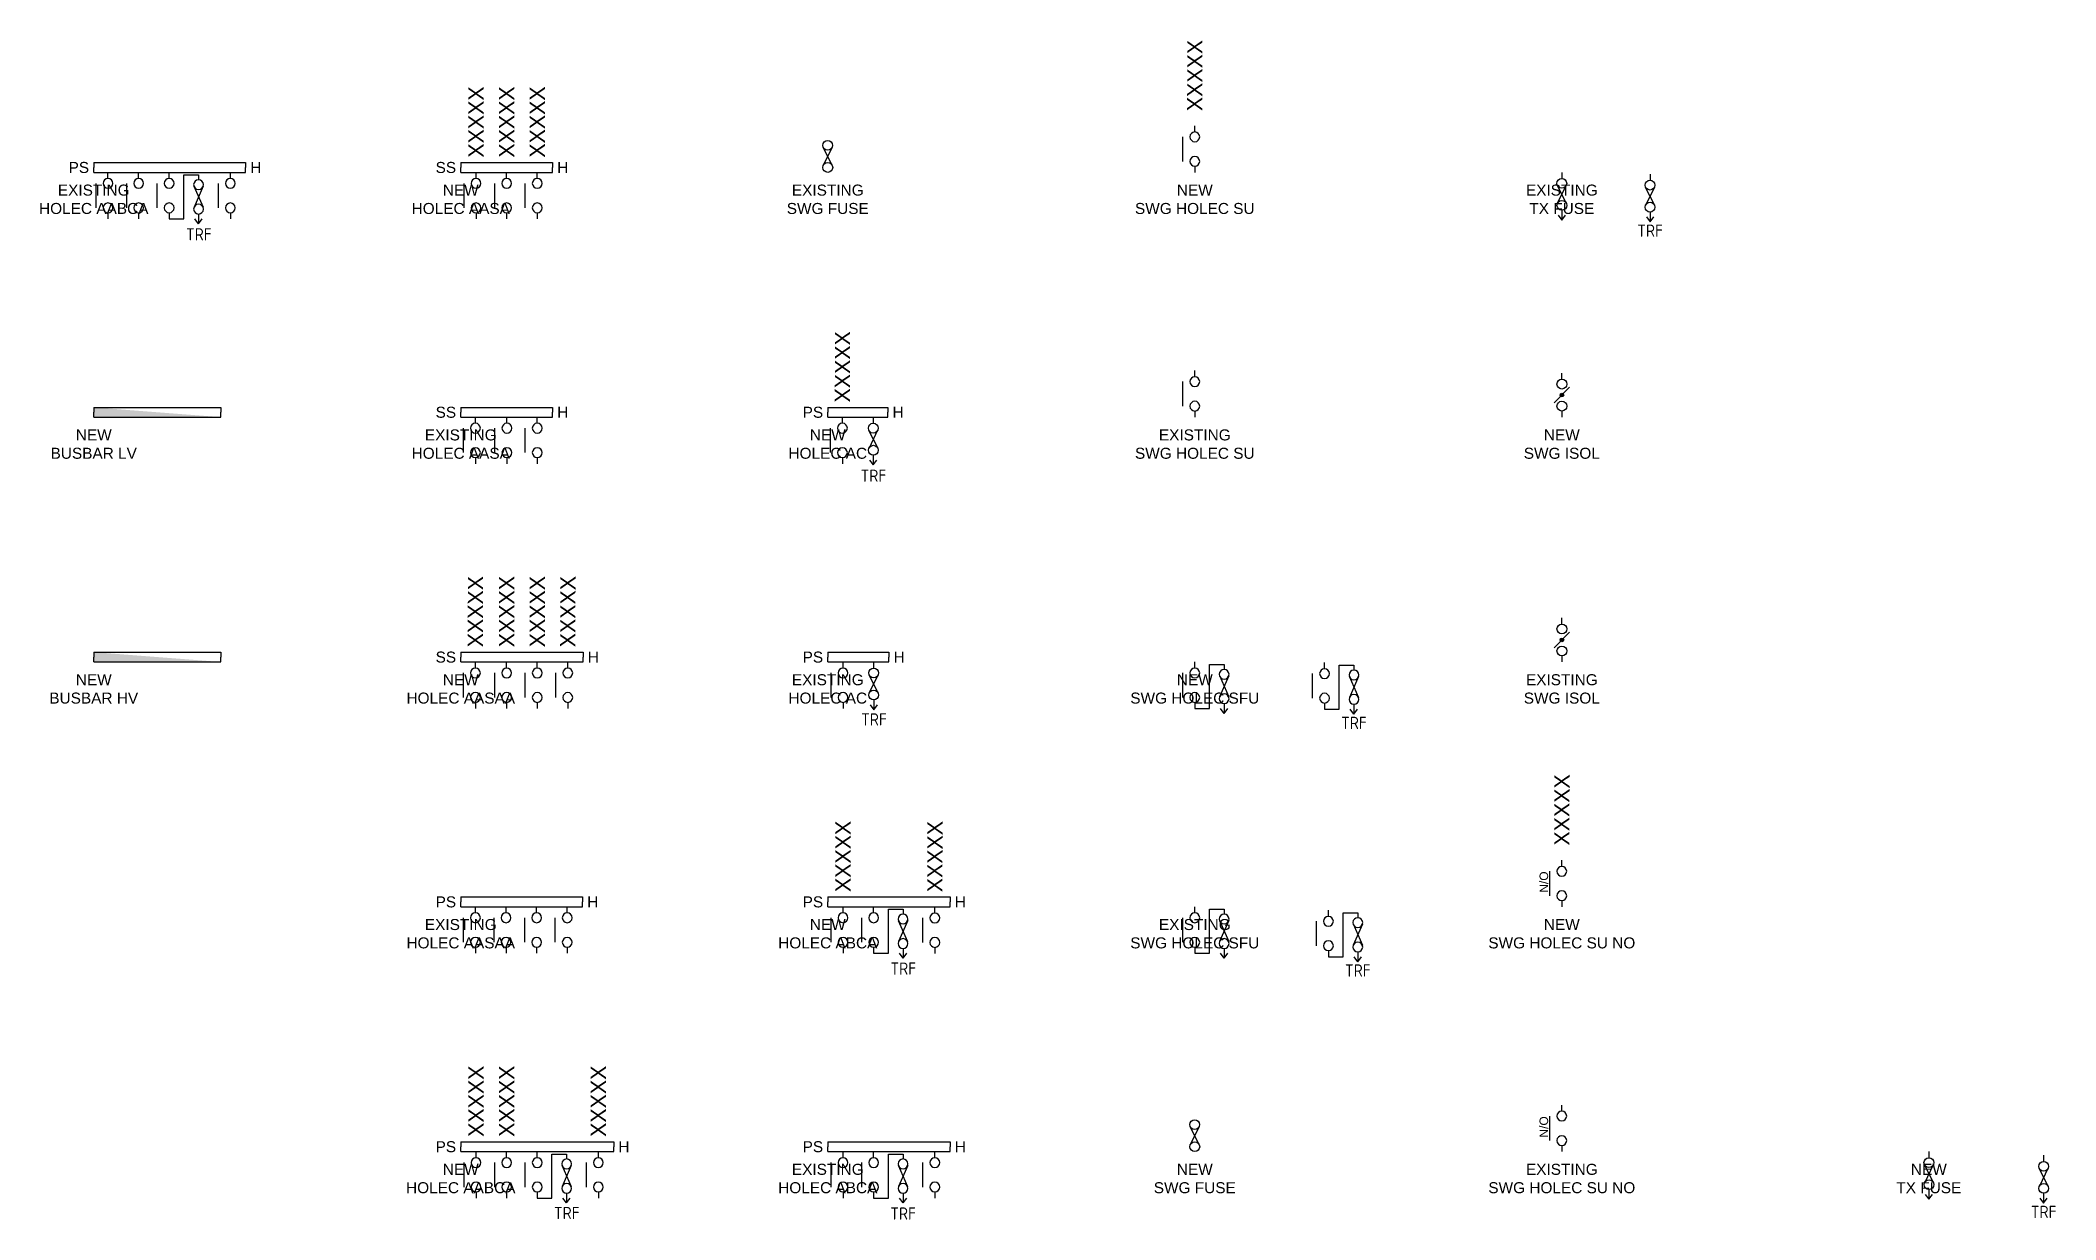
# Model space of a CAD drawing. Header units: metres. Extents: x -9 to 321, y -11 to 182.
import ezdxf
from ezdxf.enums import TextEntityAlignment as Align

# ---------------------------------------------------------------- set-up
doc = ezdxf.new("R2010")
doc.units = ezdxf.units.M
doc.layers.get('0').update_dxf_attribs({"color": 6})
for name, color, linetype in [('Equip_HV_EXT', 7, 'Continuous'), ('Equip_HV_NEW', 2, 'Continuous'), ('Sub_HV_EXT', 7, 'Continuous'), ('Sub_HV_NEW', 2, 'Continuous')]:
    doc.layers.add(name, color=color, linetype=linetype)
doc.styles.add('ARIAL', font='ARIAL.TTF', dxfattribs={"height": 2})
doc.styles.add('iecARIAL', font='ARIAL.TTF', dxfattribs={"height": 2})
doc.styles.add('IESYMBOL1', font='isocp.shx')
doc.styles.get("Standard").update_dxf_attribs({"font": 'ARIAL.TTF'})
doc.styles.add('SWITCH_LABEL', font='ARIAL.TTF', dxfattribs={"height": 2.5})

# ---------------------------------------------------------------- blocks, each defined once
blk = doc.blocks.new('BUSBAR_HV_REP')
at = {"layer": 'Sub_HV_EXT'}
blk.add_hatch(color=256, dxfattribs=at).paths.add_polyline_path([(20.8, 0), (0, 1.6), (0, 0)])
for p, q in [((0, 1.6), (0, 0.8)), ((0, 1.6), (2.4, 1.6)), ((0, 0), (0, 0.8)), ((0, 0), (2.4, 0)), ((2.4, 1.6), (6.4, 1.6)), ((2.4, 0), (6.4, 0)), ((6.4, 1.6), (10.4, 1.6)), ((6.4, 0), (10.4, 0)), ((10.4, 1.6), (14.4, 1.6)), ((10.4, 0), (14.4, 0)), ((14.4, 1.6), (18.4, 1.6)), ((14.4, 0), (18.4, 0)), ((18.4, 1.6), (20.8, 1.6)), ((18.4, 0), (20.8, 0)), ((20.8, 1.6), (20.8, 0.8)), ((20.8, 0), (20.8, 0.8))]:
    blk.add_line(p, q, dxfattribs=at)
blk = doc.blocks.new('BUSBAR_LV_REP')
at = {"layer": 'Sub_HV_EXT'}
blk.add_hatch(color=256, dxfattribs=at).paths.add_polyline_path([(20.8, 0), (0, 1.6), (0, 0)])
for p, q in [((0, 1.6), (0, 0.8)), ((0, 1.6), (2.4, 1.6)), ((0, 0), (0, 0.8)), ((0, 0), (2.4, 0)), ((2.4, 1.6), (6.4, 1.6)), ((2.4, 0), (6.4, 0)), ((6.4, 1.6), (10.4, 1.6)), ((6.4, 0), (10.4, 0)), ((10.4, 1.6), (14.4, 1.6)), ((10.4, 0), (14.4, 0)), ((14.4, 1.6), (18.4, 1.6)), ((14.4, 0), (18.4, 0)), ((18.4, 1.6), (20.8, 1.6)), ((18.4, 0), (20.8, 0)), ((20.8, 1.6), (20.8, 0.8)), ((20.8, 0), (20.8, 0.8))]:
    blk.add_line(p, q, dxfattribs=at)
blk = doc.blocks.new('SWG_HOLEC_SU_EXT')
blk.add_line((-2, 5.8), (-2, 1.8))
for points in [[(-0.8, 5.8, 1), (0.8, 5.8, 1)], [(-0.8, 1.8, 1), (0.8, 1.8, 1)]]:
    blk.add_lwpolyline(points, format="xyb", close=True)
for points in [[(0, 6.6), (0, 7.6)], [(0, 1), (0, 0)]]:
    blk.add_lwpolyline(points)
at = {"style": 'SWITCH_LABEL', "flags": 8}
blk.add_attdef('ASSET_NUM', text='', height=2.5, rotation=89.9544, dxfattribs=at).set_placement((0, 10), align=Align.MIDDLE_LEFT)
at = {"flags": 1}
blk.add_attdef('Z', (0, 0), '', height=0.2, dxfattribs=at)
at = {"flags": 9}
for tag, p in [('ACTUAL_STATUS', (0, -0.4)), ('CONSTRUCTED_VOLTAGE', (0, -0.6)), ('OPERATING_VOLTAGE', (0, -1)), ('ORIENTATION', (0, -1.2)), ('OWNED_BY', (0, -1.4)), ('STATE', (0, -1.8)), ('SWITCH_TYPE', (0, -2)), ('STREETNAME', (0, -2.6)), ('SUBURB', (0, -2.8)), ('NO_PHASES', (0, -0.8)), ('PARENT', (0, -1.6)), ('USAGE', (0, -2.2)), ('LOCATION', (0, -2.4)), ('NOTES', (0, -3))]:
    blk.add_attdef(tag, text='', height=0.2, dxfattribs=at).set_placement(p, align=Align.MIDDLE_LEFT)
at = {"style": 'SWITCH_LABEL', "flags": 9}
blk.add_attdef('STREET_CODE', text='', height=0.2, dxfattribs=at).set_placement((0, -0.2), align=Align.MIDDLE_LEFT)
blk = doc.blocks.new('SWG_HOLEC_SFU_EXT')
for p, q in [((-2, -1.8), (-2, -5.8)), ((4.03, -2.23), (5.54, -5.69)), ((5.56, -2.25), (4.06, -5.69))]:
    blk.add_line(p, q)
for points in [[(0, -1), (0, 0)], [(0, -7.6), (2.4, -7.6), (2.4, -0.41), (4.8, -0.41), (4.8, -1.21)], [(0, -6.6), (0, -7.6)], [(4.8, -6.81), (4.8, -8.4), (4.2, -7.6)], [(4.8, -8.4), (5.4, -7.6)]]:
    blk.add_lwpolyline(points)
for points in [[(-0.8, -1.8, 1), (0.8, -1.8, 1)], [(4, -2.01, 1), (5.6, -2.01, 1)], [(-0.8, -5.8, 1), (0.8, -5.8, 1)], [(4, -6.01, 1), (5.6, -6.01, 1)]]:
    blk.add_lwpolyline(points, format="xyb", close=True)
at = {"style": 'iecARIAL', "flags": 8}
blk.add_attdef('ASSET_NUM', text='', height=2.5, rotation=89.9544, dxfattribs=at).set_placement((1, 3), align=Align.MIDDLE_LEFT)
at = {"flags": 9}
for tag, p in [('ACTUAL_STATUS', (0, 0)), ('CONSTRUCTED_VOLTAGE', (0, -0.4)), ('OPERATING_VOLTAGE', (0, -0.8)), ('ORIENTATION', (0, -1)), ('OWNED_BY', (0, -1.2)), ('STATE', (0, -1.6)), ('SWITCH_TYPE', (0, -1.8)), ('STREETNAME', (0, -2.4)), ('SUBURB', (0, -2.6)), ('NO_PHASES', (0, -0.6)), ('PARENT', (0, -1.4)), ('USAGE', (0, -2)), ('LOCATION', (0, -2.2)), ('NOTES', (0, -2.8))]:
    blk.add_attdef(tag, text='', height=0.2, dxfattribs=at).set_placement(p, align=Align.MIDDLE_LEFT)
at = {"flags": 1}
blk.add_attdef('Z', (0, 0), '', height=0.2, dxfattribs=at)
blk = doc.blocks.new('*U30')
for p, q in [((0, 1.6), (0, 0.8)), ((0, 1.6), (24.83, 1.6)), ((0, 0), (0, 0.8)), ((0, 0), (24.83, 0)), ((24.83, 1.6), (24.83, 0.8)), ((24.83, 0), (24.83, 0.8))]:
    blk.add_line(p, q)
at = {"style": 'ARIAL', "flags": 1}
blk.add_attdef('USAGE', (4.61, 1.6), '', height=2, dxfattribs=at)
at = {"style": 'ARIAL'}
blk.add_attdef('SUB_TYPE', text='', height=1.8, dxfattribs=at).set_placement((-0.76, 0.8), align=Align.MIDDLE_RIGHT)
blk.add_attdef('SWG_TYPE', text='', height=1.8, dxfattribs=at).set_placement((25.59, 0.8), align=Align.MIDDLE_LEFT)
blk = doc.blocks.new('HOLEC_AABCA_EXT')
at = {"layer": 'Equip_HV_EXT'}
blk.add_blockref('*U30', (0, 0), dxfattribs=at).add_auto_attribs({'SWG_TYPE': 'H', 'SUB_TYPE': 'PS'})
at = {"layer": 'Sub_HV_EXT'}
for name, p in [('SWG_HOLEC_SU_EXT', (2.33, -7.6)), ('SWG_HOLEC_SU_EXT', (7.33, -7.6)), ('SWG_HOLEC_SFU_EXT', (12.33, 0)), ('SWG_HOLEC_SU_EXT', (22.33, -7.6))]:
    blk.add_blockref(name, p, dxfattribs=at)
at = {"layer": 'Sub_HV_EXT', "style": 'IESYMBOL1'}
blk.add_text('TRF', height=2, dxfattribs=at).set_placement((17.18, -10.13), align=Align.MIDDLE_CENTER)
blk = doc.blocks.new('SWG_HOLEC_SU_NEW')
blk.add_line((-2, 5.8), (-2, 1.8))
for points in [[(-0.8, 5.8, 1), (0.8, 5.8, 1)], [(-0.8, 1.8, 1), (0.8, 1.8, 1)]]:
    blk.add_lwpolyline(points, format="xyb", close=True)
for points in [[(0, 6.6), (0, 7.6)], [(0, 1), (0, 0)]]:
    blk.add_lwpolyline(points)
at = {"style": 'SWITCH_LABEL', "flags": 8}
blk.add_attdef('ASSET_NUM', text='', height=2.5, rotation=89.9544, dxfattribs=at).set_placement((0, 10), align=Align.MIDDLE_LEFT)
at = {"flags": 1}
blk.add_attdef('Z', (0, 0), '', height=0.2, dxfattribs=at)
at = {"flags": 9}
for tag, p in [('ACTUAL_STATUS', (0, -0.4)), ('CONSTRUCTED_VOLTAGE', (0, -0.6)), ('OPERATING_VOLTAGE', (0, -1)), ('ORIENTATION', (0, -1.2)), ('OWNED_BY', (0, -1.4)), ('STATE', (0, -1.8)), ('SWITCH_TYPE', (0, -2)), ('SUBURB', (0, -2.4)), ('STREETNAME', (0, -2.6)), ('NO_PHASES', (0, -0.8)), ('PARENT', (0, -1.6)), ('USAGE', (0, -2.2)), ('LOCATION', (0, -2.8)), ('NOTES', (0, -3))]:
    blk.add_attdef(tag, text='', height=0.2, dxfattribs=at).set_placement(p, align=Align.MIDDLE_LEFT)
at = {"style": 'SWITCH_LABEL', "flags": 9}
blk.add_attdef('STREET_CODE', text='', height=0.2, dxfattribs=at).set_placement((0, -0.2), align=Align.MIDDLE_LEFT)
blk = doc.blocks.new('SWG_HOLEC_SFU_NEW')
for p, q in [((-2, -1.8), (-2, -5.8)), ((4.03, -2.23), (5.54, -5.69)), ((5.56, -2.25), (4.06, -5.69))]:
    blk.add_line(p, q)
for points in [[(0, -1), (0, 0)], [(0, -7.6), (2.4, -7.6), (2.4, -0.41), (4.8, -0.41), (4.8, -1.21)], [(0, -6.6), (0, -7.6)], [(4.8, -6.81), (4.8, -8.4), (4.2, -7.6)], [(4.8, -8.4), (5.4, -7.6)]]:
    blk.add_lwpolyline(points)
for points in [[(-0.8, -1.8, 1), (0.8, -1.8, 1)], [(4, -2.01, 1), (5.6, -2.01, 1)], [(-0.8, -5.8, 1), (0.8, -5.8, 1)], [(4, -6.01, 1), (5.6, -6.01, 1)]]:
    blk.add_lwpolyline(points, format="xyb", close=True)
at = {"style": 'iecARIAL', "flags": 8}
blk.add_attdef('ASSET_NUM', text='', height=2.5, rotation=89.9544, dxfattribs=at).set_placement((1, 3), align=Align.MIDDLE_LEFT)
at = {"flags": 9}
for tag, p in [('ACTUAL_STATUS', (0, 0)), ('CONSTRUCTED_VOLTAGE', (0, -0.4)), ('OPERATING_VOLTAGE', (0, -0.8)), ('ORIENTATION', (0, -1)), ('OWNED_BY', (0, -1.2)), ('STATE', (0, -1.6)), ('SWITCH_TYPE', (0, -1.8)), ('SUBURB', (0, -2.2)), ('STREETNAME', (0, -2.4)), ('NO_PHASES', (0, -0.6)), ('PARENT', (0, -1.4)), ('USAGE', (0, -2)), ('LOCATION', (0, -2.6)), ('NOTES', (0, -2.8))]:
    blk.add_attdef(tag, text='', height=0.2, dxfattribs=at).set_placement(p, align=Align.MIDDLE_LEFT)
at = {"flags": 1}
blk.add_attdef('Z', (0, 0), '', height=0.2, dxfattribs=at)
blk = doc.blocks.new('*U32')
for p, q in [((0, 1.6), (0, 0.8)), ((0, 1.6), (25, 1.6)), ((0, 0), (0, 0.8)), ((0, 0), (25, 0)), ((25, 1.6), (25, 0.8)), ((25, 0), (25, 0.8))]:
    blk.add_line(p, q)
at = {"style": 'ARIAL', "flags": 1}
blk.add_attdef('USAGE', (4.61, 1.6), '', height=2, dxfattribs=at)
at = {"style": 'ARIAL'}
blk.add_attdef('SUB_TYPE', text='', height=1.8, dxfattribs=at).set_placement((-0.76, 0.8), align=Align.MIDDLE_RIGHT)
blk.add_attdef('SWG_TYPE', text='', height=1.8, dxfattribs=at).set_placement((25.76, 0.8), align=Align.MIDDLE_LEFT)
blk = doc.blocks.new('HOLEC_AABCA_NEW')
at = {"layer": 'Equip_HV_NEW', "rotation": 359.9999991863807}
blk.add_blockref('*U32', (0, 0), dxfattribs=at).add_auto_attribs({'SWG_TYPE': 'H', 'SUB_TYPE': 'PS'})
at = {"layer": 'Sub_HV_NEW'}
for p in [(2.5, -7.6), (7.5, -7.6), (22.5, -7.6)]:
    blk.add_blockref('SWG_HOLEC_SU_NEW', p, dxfattribs=at).add_auto_attribs({'ASSET_NUM': 'XXXXX'})
blk.add_blockref('SWG_HOLEC_SFU_NEW', (12.5, 0), dxfattribs=at)
at = {"layer": 'Sub_HV_NEW', "style": 'IESYMBOL1'}
blk.add_text('TRF', height=2, dxfattribs=at).set_placement((17.33, -10.04), align=Align.MIDDLE_CENTER)
blk = doc.blocks.new('*U33')
for p, q in [((0, 1.6), (0, 0.8)), ((0, 1.6), (19.9, 1.6)), ((0, 0), (0, 0.8)), ((0, 0), (19.9, 0)), ((19.9, 1.6), (19.9, 0.8)), ((19.9, 0), (19.9, 0.8))]:
    blk.add_line(p, q)
at = {"style": 'ARIAL', "flags": 1}
blk.add_attdef('USAGE', (4.61, 1.6), '', height=2, dxfattribs=at)
at = {"style": 'ARIAL'}
blk.add_attdef('SUB_TYPE', text='', height=1.8, dxfattribs=at).set_placement((-0.76, 0.8), align=Align.MIDDLE_RIGHT)
at = {"flags": 1}
blk.add_attdef('Z', (0, 0), '', height=0.2, dxfattribs=at)
at = {"style": 'ARIAL'}
blk.add_attdef('SWG_TYPE', text='', height=1.8, dxfattribs=at).set_placement((20.66, 0.8), align=Align.MIDDLE_LEFT)
blk = doc.blocks.new('HOLEC_AASAA_EXT')
at = {"layer": 'Equip_HV_EXT'}
blk.add_blockref('*U33', (0, 0), dxfattribs=at).add_auto_attribs({'SWG_TYPE': 'H', 'SUB_TYPE': 'PS'})
at = {"layer": 'Sub_HV_EXT'}
for p in [(2.4, -7.6), (7.4, -7.6), (12.4, -7.6), (17.4, -7.6)]:
    blk.add_blockref('SWG_HOLEC_SU_EXT', p, dxfattribs=at)
blk = doc.blocks.new('*U34')
for p, q in [((0, 1.6), (0, 0.8)), ((0, 1.6), (20, 1.6)), ((0, 0), (0, 0.8)), ((0, 0), (20, 0)), ((20, 1.6), (20, 0.8)), ((20, 0), (20, 0.8))]:
    blk.add_line(p, q)
at = {"style": 'ARIAL', "flags": 1}
blk.add_attdef('USAGE', (4.61, 1.6), '', height=2, dxfattribs=at)
at = {"style": 'ARIAL'}
blk.add_attdef('SUB_TYPE', text='', height=1.8, dxfattribs=at).set_placement((-0.76, 0.8), align=Align.MIDDLE_RIGHT)
at = {"flags": 1}
blk.add_attdef('Z', (0, 0), '', height=0.2, dxfattribs=at)
at = {"style": 'ARIAL'}
blk.add_attdef('SWG_TYPE', text='', height=1.8, dxfattribs=at).set_placement((20.76, 0.8), align=Align.MIDDLE_LEFT)
blk = doc.blocks.new('HOLEC_AASAA_NEW')
at = {"layer": 'Equip_HV_NEW'}
blk.add_blockref('*U34', (0, 0), dxfattribs=at).add_auto_attribs({'SWG_TYPE': 'H', 'SUB_TYPE': 'SS'})
at = {"layer": 'Sub_HV_NEW'}
for p in [(2.4, -7.6), (7.5, -7.6), (12.5, -7.6), (17.5, -7.6)]:
    blk.add_blockref('SWG_HOLEC_SU_NEW', p, dxfattribs=at).add_auto_attribs({'ASSET_NUM': 'XXXXX'})
blk = doc.blocks.new('*U35')
for p, q in [((0, 1.6), (0, 0.8)), ((0, 1.6), (15, 1.6)), ((0, 0), (0, 0.8)), ((0, 0), (15, 0)), ((15, 1.6), (15, 0.8)), ((15, 0), (15, 0.8))]:
    blk.add_line(p, q)
at = {"style": 'ARIAL', "flags": 1}
blk.add_attdef('USAGE', (4.61, 1.6), '', height=2, dxfattribs=at)
at = {"style": 'ARIAL'}
blk.add_attdef('SUB_TYPE', text='', height=1.8, dxfattribs=at).set_placement((-0.76, 0.8), align=Align.MIDDLE_RIGHT)
at = {"flags": 1}
blk.add_attdef('Z', (0, 0), '', height=0.2, dxfattribs=at)
at = {"style": 'ARIAL'}
blk.add_attdef('SWG_TYPE', text='', height=1.8, dxfattribs=at).set_placement((15.76, 0.8), align=Align.MIDDLE_LEFT)
blk = doc.blocks.new('HOLEC_AASA_EXT')
at = {"layer": 'Equip_HV_EXT', "rotation": 359.9951493608208}
blk.add_blockref('*U35', (0, 0), dxfattribs=at).add_auto_attribs({'SWG_TYPE': 'H', 'SUB_TYPE': 'SS'})
at = {"layer": 'Sub_HV_EXT'}
for p in [(2.4, -7.6), (12.5, -7.6), (7.54, -7.6)]:
    blk.add_blockref('SWG_HOLEC_SU_EXT', p, dxfattribs=at)
blk = doc.blocks.new('*U36')
for p, q in [((0, 1.6), (0, 0.8)), ((0, 1.6), (15, 1.6)), ((0, 0), (0, 0.8)), ((0, 0), (15, 0)), ((15, 1.6), (15, 0.8)), ((15, 0), (15, 0.8))]:
    blk.add_line(p, q)
at = {"style": 'ARIAL', "flags": 1}
blk.add_attdef('USAGE', (4.61, 1.6), '', height=2, dxfattribs=at)
at = {"style": 'ARIAL'}
blk.add_attdef('SUB_TYPE', text='', height=1.8, dxfattribs=at).set_placement((-0.76, 0.8), align=Align.MIDDLE_RIGHT)
at = {"flags": 1}
blk.add_attdef('Z', (0, 0), '', height=0.2, dxfattribs=at)
at = {"style": 'ARIAL'}
blk.add_attdef('SWG_TYPE', text='', height=1.8, dxfattribs=at).set_placement((15.76, 0.8), align=Align.MIDDLE_LEFT)
blk = doc.blocks.new('HOLEC_AASA_NEW')
at = {"layer": 'Equip_HV_NEW'}
blk.add_blockref('*U36', (0, 0), dxfattribs=at).add_auto_attribs({'SWG_TYPE': 'H', 'SUB_TYPE': 'SS'})
at = {"layer": 'Sub_HV_NEW'}
for p in [(2.5, -7.6), (7.5, -7.6), (12.5, -7.6)]:
    blk.add_blockref('SWG_HOLEC_SU_NEW', p, dxfattribs=at).add_auto_attribs({'ASSET_NUM': 'XXXXX'})
blk = doc.blocks.new('*U37')
for p, q in [((0, 1.6), (0, 0.8)), ((0, 1.6), (20, 1.6)), ((0, 0), (0, 0.8)), ((0, 0), (20, 0)), ((20, 1.6), (20, 0.8)), ((20, 0), (20, 0.8))]:
    blk.add_line(p, q)
at = {"style": 'ARIAL', "flags": 1}
blk.add_attdef('USAGE', (4.61, 1.6), '', height=2, dxfattribs=at)
at = {"style": 'ARIAL'}
blk.add_attdef('SUB_TYPE', text='', height=1.8, dxfattribs=at).set_placement((-0.76, 0.8), align=Align.MIDDLE_RIGHT)
at = {"flags": 1}
blk.add_attdef('Z', (0, 0), '', height=0.2, dxfattribs=at)
at = {"style": 'ARIAL'}
blk.add_attdef('SWG_TYPE', text='', height=1.8, dxfattribs=at).set_placement((20.76, 0.8), align=Align.MIDDLE_LEFT)
blk = doc.blocks.new('HOLEC_ABCA_EXT')
at = {"layer": 'Equip_HV_EXT'}
blk.add_blockref('*U37', (0, 0), dxfattribs=at).add_auto_attribs({'SWG_TYPE': 'H', 'SUB_TYPE': 'PS'})
at = {"layer": 'Sub_HV_EXT'}
for name, p in [('SWG_HOLEC_SU_EXT', (2.5, -7.6)), ('SWG_HOLEC_SFU_EXT', (7.5, 0)), ('SWG_HOLEC_SU_EXT', (17.5, -7.6))]:
    blk.add_blockref(name, p, dxfattribs=at)
at = {"layer": 'Sub_HV_EXT', "style": 'IESYMBOL1'}
blk.add_text('TRF', height=2, dxfattribs=at).set_placement((12.31, -10.12), align=Align.MIDDLE_CENTER)
blk = doc.blocks.new('*U38')
for p, q in [((0, 1.6), (0, 0.8)), ((0, 1.6), (20, 1.6)), ((0, 0), (0, 0.8)), ((0, 0), (20, 0)), ((20, 1.6), (20, 0.8)), ((20, 0), (20, 0.8))]:
    blk.add_line(p, q)
at = {"style": 'ARIAL', "flags": 1}
blk.add_attdef('USAGE', (4.61, 1.6), '', height=2, dxfattribs=at)
at = {"style": 'ARIAL'}
blk.add_attdef('SUB_TYPE', text='', height=1.8, dxfattribs=at).set_placement((-0.76, 0.8), align=Align.MIDDLE_RIGHT)
at = {"flags": 1}
blk.add_attdef('Z', (0, 0), '', height=0.2, dxfattribs=at)
at = {"style": 'ARIAL'}
blk.add_attdef('SWG_TYPE', text='', height=1.8, dxfattribs=at).set_placement((20.76, 0.8), align=Align.MIDDLE_LEFT)
blk = doc.blocks.new('HOLEC_ABCA_NEW')
at = {"layer": 'Equip_HV_NEW'}
blk.add_blockref('*U38', (0, 0), dxfattribs=at).add_auto_attribs({'SWG_TYPE': 'H', 'SUB_TYPE': 'PS'})
at = {"layer": 'Sub_HV_NEW'}
for p in [(2.5, -7.6), (17.5, -7.63)]:
    blk.add_blockref('SWG_HOLEC_SU_NEW', p, dxfattribs=at).add_auto_attribs({'ASSET_NUM': 'XXXXX'})
blk.add_blockref('SWG_HOLEC_SFU_NEW', (7.5, 0), dxfattribs=at)
at = {"layer": 'Sub_HV_NEW', "style": 'IESYMBOL1'}
blk.add_text('TRF', height=2, dxfattribs=at).set_placement((12.34, -10.1), align=Align.MIDDLE_CENTER)
blk = doc.blocks.new('SWG_FUSE_EXT')
for points in [[(0.72, 1.16), (-0.73, 4.04)], [(-0.72, 1.15), (0.71, 4.04)]]:
    blk.add_lwpolyline(points)
for centre in [(-0.01, 4.4), (0, 0.8)]:
    blk.add_circle(centre, 0.8)
blk = doc.blocks.new('TX_FUSE_EXT')
at = {"layer": 'Sub_HV_EXT'}
blk.add_line((0.01, -6.2), (0.01, -7.8), dxfattribs=at)
for points in [[(0, 0), (0, -1)], [(-0.59, -7), (0.01, -7.8), (0.61, -7)]]:
    blk.add_lwpolyline(points, dxfattribs=at)
blk.add_blockref('SWG_FUSE_EXT', (0.01, -6.2), dxfattribs=at)
blk = doc.blocks.new('*U39')
for p, q in [((0, 1.6), (0, 0.8)), ((0, 1.6), (10, 1.6)), ((0, 0), (0, 0.8)), ((0, 0), (10, 0)), ((10, 1.6), (10, 0.8)), ((10, 0), (10, 0.8))]:
    blk.add_line(p, q)
at = {"style": 'ARIAL', "flags": 1}
blk.add_attdef('USAGE', (4.61, 1.6), '', height=2, dxfattribs=at)
at = {"style": 'ARIAL'}
blk.add_attdef('SUB_TYPE', text='', height=1.8, dxfattribs=at).set_placement((-0.76, 0.8), align=Align.MIDDLE_RIGHT)
at = {"flags": 1}
blk.add_attdef('Z', (0, 0), '', height=0.2, dxfattribs=at)
at = {"style": 'ARIAL'}
blk.add_attdef('SWG_TYPE', text='', height=1.8, dxfattribs=at).set_placement((10.76, 0.8), align=Align.MIDDLE_LEFT)
blk = doc.blocks.new('HOLEC_AC_EXT')
at = {"layer": 'Equip_HV_EXT'}
blk.add_blockref('*U39', (0, 0), dxfattribs=at).add_auto_attribs({'SWG_TYPE': 'H', 'SUB_TYPE': 'PS'})
at = {"layer": 'Sub_HV_EXT'}
for name, p in [('SWG_HOLEC_SU_EXT', (2.5, -7.6)), ('TX_FUSE_EXT', (7.5, 0))]:
    blk.add_blockref(name, p, dxfattribs=at)
at = {"layer": 'Sub_HV_EXT', "style": 'IESYMBOL1'}
blk.add_text('TRF', height=2, dxfattribs=at).set_placement((7.55, -9.39), align=Align.MIDDLE_CENTER)
blk = doc.blocks.new('TX_FUSE_NEW')
for p, q in [((0.75, -5.03), (-0.71, -2.17)), ((0.72, -2.15), (-0.68, -5.05)), ((0.02, -6.2), (0.02, -7.8))]:
    blk.add_line(p, q)
for points in [[(0, 0), (0, -1)], [(-0.58, -7), (0.02, -7.8), (0.62, -7)]]:
    blk.add_lwpolyline(points)
for centre in [(0.01, -1.8), (0.04, -5.4)]:
    blk.add_circle(centre, 0.8)
for tag, p, flags in [('Z', (0, 0), 1), ('ORIENTATION', (0.04, -4.4), 9), ('USAGE', (0.04, -5.4), 9)]:
    blk.add_attdef(tag, p, '', height=0.2, dxfattribs=dict(flags=flags))
blk = doc.blocks.new('*U40')
for p, q in [((0, 1.6), (0, 0.8)), ((0, 1.6), (9.82, 1.6)), ((0, 0), (0, 0.8)), ((0, 0), (9.82, 0)), ((9.82, 1.6), (9.82, 0.8)), ((9.82, 0), (9.82, 0.8))]:
    blk.add_line(p, q)
at = {"style": 'ARIAL', "flags": 1}
blk.add_attdef('USAGE', (4.61, 1.6), '', height=2, dxfattribs=at)
at = {"style": 'ARIAL'}
blk.add_attdef('SUB_TYPE', text='', height=1.8, dxfattribs=at).set_placement((-0.76, 0.8), align=Align.MIDDLE_RIGHT)
at = {"flags": 1}
blk.add_attdef('Z', (0, 0), '', height=0.2, dxfattribs=at)
at = {"style": 'ARIAL'}
blk.add_attdef('SWG_TYPE', text='', height=1.8, dxfattribs=at).set_placement((10.58, 0.8), align=Align.MIDDLE_LEFT)
blk = doc.blocks.new('HOLEC_AC_NEW')
at = {"layer": 'Equip_HV_NEW'}
blk.add_blockref('*U40', (0, 0), dxfattribs=at).add_auto_attribs({'SWG_TYPE': 'H', 'SUB_TYPE': 'PS'})
at = {"layer": 'Sub_HV_NEW'}
blk.add_blockref('SWG_HOLEC_SU_NEW', (2.4, -7.6), dxfattribs=at).add_auto_attribs({'ASSET_NUM': 'XXXXX'})
blk.add_blockref('TX_FUSE_NEW', (7.42, 0), dxfattribs=at)
at = {"layer": 'Sub_HV_NEW', "style": 'IESYMBOL1'}
blk.add_text('TRF', height=2, dxfattribs=at).set_placement((7.46, -9.57), align=Align.MIDDLE_CENTER)
blk = doc.blocks.new('SWG_FUSE_NEW')
for points in [[(0.72, 1.16), (-0.73, 4.04)], [(-0.72, 1.15), (0.71, 4.04)]]:
    blk.add_lwpolyline(points)
for centre in [(-0.01, 4.4), (0, 0.8)]:
    blk.add_circle(centre, 0.8)
blk = doc.blocks.new('SWG_HOLEC_SU_NO_EXT')
blk.add_line((-2, 5.8), (-2, 1.8))
for points in [[(-0.8, 5.8, 1), (0.8, 5.8, 1)], [(-0.8, 1.8, 1), (0.8, 1.8, 1)]]:
    blk.add_lwpolyline(points, format="xyb", close=True)
for points in [[(0, 6.6), (0, 7.6)], [(0, 1), (0, 0)]]:
    blk.add_lwpolyline(points)
at = {"insert": (-3.64, 2.29), "char_height": 1.4, "width": 3.8863, "attachment_point": 1, "rotation": 90}
blk.add_mtext('{\\fArial|b0|i0|c0|p34;N/O}', dxfattribs=at)
at = {"style": 'SWITCH_LABEL', "flags": 8}
blk.add_attdef('ASSET_NUM', text='', height=2.5, rotation=89.9544, dxfattribs=at).set_placement((0, 10), align=Align.MIDDLE_LEFT)
at = {"flags": 1}
blk.add_attdef('Z', (0, 0), '', height=0.2, dxfattribs=at)
at = {"flags": 9}
for tag, p in [('ACTUAL_STATUS', (0, -0.4)), ('CONSTRUCTED_VOLTAGE', (0, -0.6)), ('OPERATING_VOLTAGE', (0, -1)), ('ORIENTATION', (0, -1.2)), ('OWNED_BY', (0, -1.4)), ('STATE', (0, -1.8)), ('SWITCH_TYPE', (0, -2)), ('STREETNAME', (0, -2.6)), ('SUBURB', (0, -2.8)), ('NO_PHASES', (0, -0.8)), ('PARENT', (0, -1.6)), ('USAGE', (0, -2.2)), ('LOCATION', (0, -2.4)), ('NOTES', (0, -3))]:
    blk.add_attdef(tag, text='', height=0.2, dxfattribs=at).set_placement(p, align=Align.MIDDLE_LEFT)
at = {"style": 'SWITCH_LABEL', "flags": 9}
blk.add_attdef('STREET_CODE', text='', height=0.2, dxfattribs=at).set_placement((0, -0.2), align=Align.MIDDLE_LEFT)
blk = doc.blocks.new('SWG_HOLEC_SU_NO_NEW')
blk.add_line((-2, 5.81), (-2, 1.81))
for points in [[(-0.8, 5.8, 1), (0.8, 5.8, 1)], [(-0.8, 1.8, 1), (0.8, 1.8, 1)]]:
    blk.add_lwpolyline(points, format="xyb", close=True)
for points in [[(0, 6.6), (0, 7.6)], [(0, 1), (0, 0)]]:
    blk.add_lwpolyline(points)
at = {"insert": (-3.64, 2.3), "char_height": 1.4, "width": 3.8863, "attachment_point": 1, "rotation": 90}
blk.add_mtext('{\\fArial|b0|i0|c0|p34;N/O}', dxfattribs=at)
at = {"style": 'SWITCH_LABEL', "flags": 8}
blk.add_attdef('ASSET_NUM', text='', height=2.5, rotation=89.9544, dxfattribs=at).set_placement((0, 10), align=Align.MIDDLE_LEFT)
at = {"flags": 1}
blk.add_attdef('Z', (0, 0), '', height=0.2, dxfattribs=at)
at = {"flags": 9}
for tag, p in [('ACTUAL_STATUS', (0, -0.4)), ('CONSTRUCTED_VOLTAGE', (0, -0.6)), ('OPERATING_VOLTAGE', (0, -1)), ('ORIENTATION', (0, -1.2)), ('OWNED_BY', (0, -1.4)), ('STATE', (0, -1.8)), ('SWITCH_TYPE', (0, -2)), ('SUBURB', (0, -2.4)), ('STREETNAME', (0, -2.6)), ('NO_PHASES', (0, -0.8)), ('PARENT', (0, -1.6)), ('USAGE', (0, -2.2)), ('LOCATION', (0, -2.8)), ('NOTES', (0, -3))]:
    blk.add_attdef(tag, text='', height=0.2, dxfattribs=at).set_placement(p, align=Align.MIDDLE_LEFT)
at = {"style": 'SWITCH_LABEL', "flags": 9}
blk.add_attdef('STREET_CODE', text='', height=0.2, dxfattribs=at).set_placement((0, -0.2), align=Align.MIDDLE_LEFT)
blk = doc.blocks.new('SWG_ISOL_EXT')
h = blk.add_hatch(color=256)
edge = h.paths.add_edge_path()
edge.add_arc((0.01, 3.6), 0.3, 0, 360)
for points in [[(0.01, 6.2), (0.01, 7.2)], [(-1.26, 2.32), (1.27, 4.88)], [(0.01, 1), (0.01, 0)]]:
    blk.add_lwpolyline(points)
for centre, radius in [((0.01, 5.4), 0.8), ((0.01, 3.6), 0.3), ((0.01, 1.8), 0.8)]:
    blk.add_circle(centre, radius)
at = {"flags": 1}
blk.add_attdef('ASSET_NUM', (-1.87, -0.75), '', height=2.5, rotation=90, dxfattribs=at)
for tag, p in [('ORIENTATION', (1.66, 3.18)), ('USAGE', (1.66, 3.57)), ('Z', (0, 0)), ('LOCATION', (1.66, 2.08)), ('NOTES', (1.66, 1.65))]:
    blk.add_attdef(tag, p, '', height=0.2, dxfattribs=at)
blk = doc.blocks.new('SWG_ISOL_NEW')
h = blk.add_hatch(color=256)
edge = h.paths.add_edge_path()
edge.add_arc((0.01, 3.6), 0.3, 0, 360)
for points in [[(0.01, 6.2), (0.01, 7.2)], [(-1.26, 2.32), (1.27, 4.88)], [(0.01, 1), (0.01, 0)]]:
    blk.add_lwpolyline(points)
for centre, radius in [((0.01, 5.4), 0.8), ((0.01, 3.6), 0.3), ((0.01, 1.8), 0.8)]:
    blk.add_circle(centre, radius)
at = {"flags": 1}
blk.add_attdef('ASSET_NUM', (-1.87, -0.75), '', height=2.5, rotation=90, dxfattribs=at)
for tag, p in [('ORIENTATION', (1.66, 3.18)), ('USAGE', (1.66, 3.57)), ('Z', (0, 0)), ('NOTES', (1.66, 1.65))]:
    blk.add_attdef(tag, p, '', height=0.2, dxfattribs=at)
blk = doc.blocks.new('TRF_FUSE_NEW')
at = {"layer": 'Sub_HV_NEW'}
blk.add_blockref('TX_FUSE_NEW', (0, 0), dxfattribs=at)
for tag, p, flags in [('Z', (0, 0), 1), ('ORIENTATION', (0.02, -2.6), 9), ('USAGE', (0.02, -3.6), 9)]:
    blk.add_attdef(tag, p, '', height=0.2, dxfattribs=dict(flags=flags))
at = {"layer": 'Sub_HV_NEW', "style": 'IESYMBOL1'}
blk.add_text('TRF', height=2, dxfattribs=at).set_placement((0.02, -9.24), align=Align.MIDDLE_CENTER)
blk = doc.blocks.new('TRF_FUSE_EXT')
at = {"layer": 'Sub_HV_EXT'}
blk.add_blockref('TX_FUSE_EXT', (0, 0), dxfattribs=at)
at = {"layer": 'Sub_HV_EXT', "style": 'IESYMBOL1'}
blk.add_text('TRF', height=2, dxfattribs=at).set_placement((0.01, -9.24), align=Align.MIDDLE_CENTER)
blk = doc.blocks.new('SWG_HOLEC_TRF_EXT')
at = {"layer": 'Sub_HV_EXT'}
blk.add_blockref('SWG_HOLEC_SFU_EXT', (0, 0), dxfattribs=at)
at = {"layer": 'Sub_HV_EXT', "style": 'IESYMBOL1'}
blk.add_text('TRF', height=2, dxfattribs=at).set_placement((4.8, -9.84), align=Align.MIDDLE_CENTER)
blk = doc.blocks.new('*U28')
at = {"layer": 'Sub_HV_NEW'}
blk.add_blockref('SWG_HOLEC_SFU_NEW', (0, 0), dxfattribs=at)
at = {"layer": 'Sub_HV_NEW', "style": 'IESYMBOL1'}
blk.add_text('TRF', height=2, dxfattribs=at).set_placement((4.8, -9.84), align=Align.MIDDLE_CENTER)

msp = doc.modelspace()

# ---------------------------------------------------------------- block references
ref = msp.add_blockref('SWG_HOLEC_SU_NEW', (180, 160))
ref.add_attrib('ASSET_NUM', 'XXXXX', dxfattribs={"height": 2.5, "rotation": 89.9544, "style": 'SWITCH_LABEL'}).set_placement((180, 170), align=Align.MIDDLE_LEFT)
for name, p in [('HOLEC_AASA_NEW', (60, 160)), ('SWG_FUSE_EXT', (120, 160)), ('HOLEC_AABCA_EXT', (0, 160)), ('TX_FUSE_EXT', (240, 160)), ('TRF_FUSE_EXT', (254.42, 159.71)), ('HOLEC_AC_NEW', (120, 120)), ('SWG_HOLEC_SU_EXT', (180, 120)), ('SWG_ISOL_NEW', (240, 120)), ('BUSBAR_LV_REP', (0, 120)), ('HOLEC_AASA_EXT', (60, 120)), ('HOLEC_AASAA_NEW', (60, 80)), ('SWG_ISOL_EXT', (240, 80)), ('BUSBAR_HV_REP', (0, 80)), ('HOLEC_AC_EXT', (120, 80)), ('SWG_HOLEC_SFU_NEW', (180, 80)), ('*U28', (201.21, 79.89)), ('HOLEC_ABCA_NEW', (120, 40)), ('HOLEC_AASAA_EXT', (60, 40)), ('SWG_HOLEC_SFU_EXT', (180, 40)), ('SWG_HOLEC_TRF_EXT', (201.85, 39.43)), ('HOLEC_AABCA_NEW', (60, 0)), ('SWG_HOLEC_SU_NO_EXT', (240, 0)), ('SWG_FUSE_NEW', (180, 0)), ('HOLEC_ABCA_EXT', (120, 0)), ('TX_FUSE_NEW', (300, 0)), ('TRF_FUSE_NEW', (318.75, -0.61))]:
    msp.add_blockref(name, p)
ref = msp.add_blockref('SWG_HOLEC_SU_NO_NEW', (240, 40))
ref.add_attrib('ASSET_NUM', 'XXXXX', dxfattribs={"height": 2.5, "rotation": 89.9544, "style": 'SWITCH_LABEL'}).set_placement((240, 50), align=Align.MIDDLE_LEFT)

# ---------------------------------------------------------------- texts
at = {"char_height": 1.8, "width": 40, "attachment_point": 2}
for s, insert in [('EXISTING\\PHOLEC AABCA', (0, 158)), ('NEW\\PHOLEC AASA', (60, 158)), ('EXISTING\\PSWG FUSE', (120, 158)), ('NEW\\PSWG HOLEC SU', (180, 158)), ('EXISTING\\PTX FUSE', (240, 158)), ('NEW\\PBUSBAR LV', (0, 118)), ('EXISTING\\PHOLEC AASA', (60, 118)), ('NEW\\PHOLEC AC', (120, 118)), ('EXISTING\\PSWG HOLEC SU', (180, 118)), ('NEW\\PSWG ISOL', (240, 118)), ('NEW\\PBUSBAR HV', (0, 78)), ('NEW\\PHOLEC AASAA', (60, 78)), ('EXISTING\\PHOLEC AC', (120, 78)), ('NEW\\PSWG HOLEC SFU', (180, 78)), ('EXISTING\\PSWG ISOL', (240, 78)), ('EXISTING\\PHOLEC AASAA', (60, 38)), ('NEW\\PHOLEC ABCA', (120, 38)), ('EXISTING\\PSWG HOLEC SFU', (180, 38)), ('NEW\\PSWG HOLEC SU NO', (240, 38)), ('NEW\\PHOLEC AABCA', (60, -2)), ('EXISTING\\PHOLEC ABCA', (120, -2)), ('NEW\\PSWG FUSE', (180, -2)), ('EXISTING\\PSWG HOLEC SU NO', (240, -2)), ('NEW\\PTX FUSE', (300, -2))]:
    msp.add_mtext(s, dxfattribs=dict(at, insert=insert))

doc.saveas('drawing.dxf')
